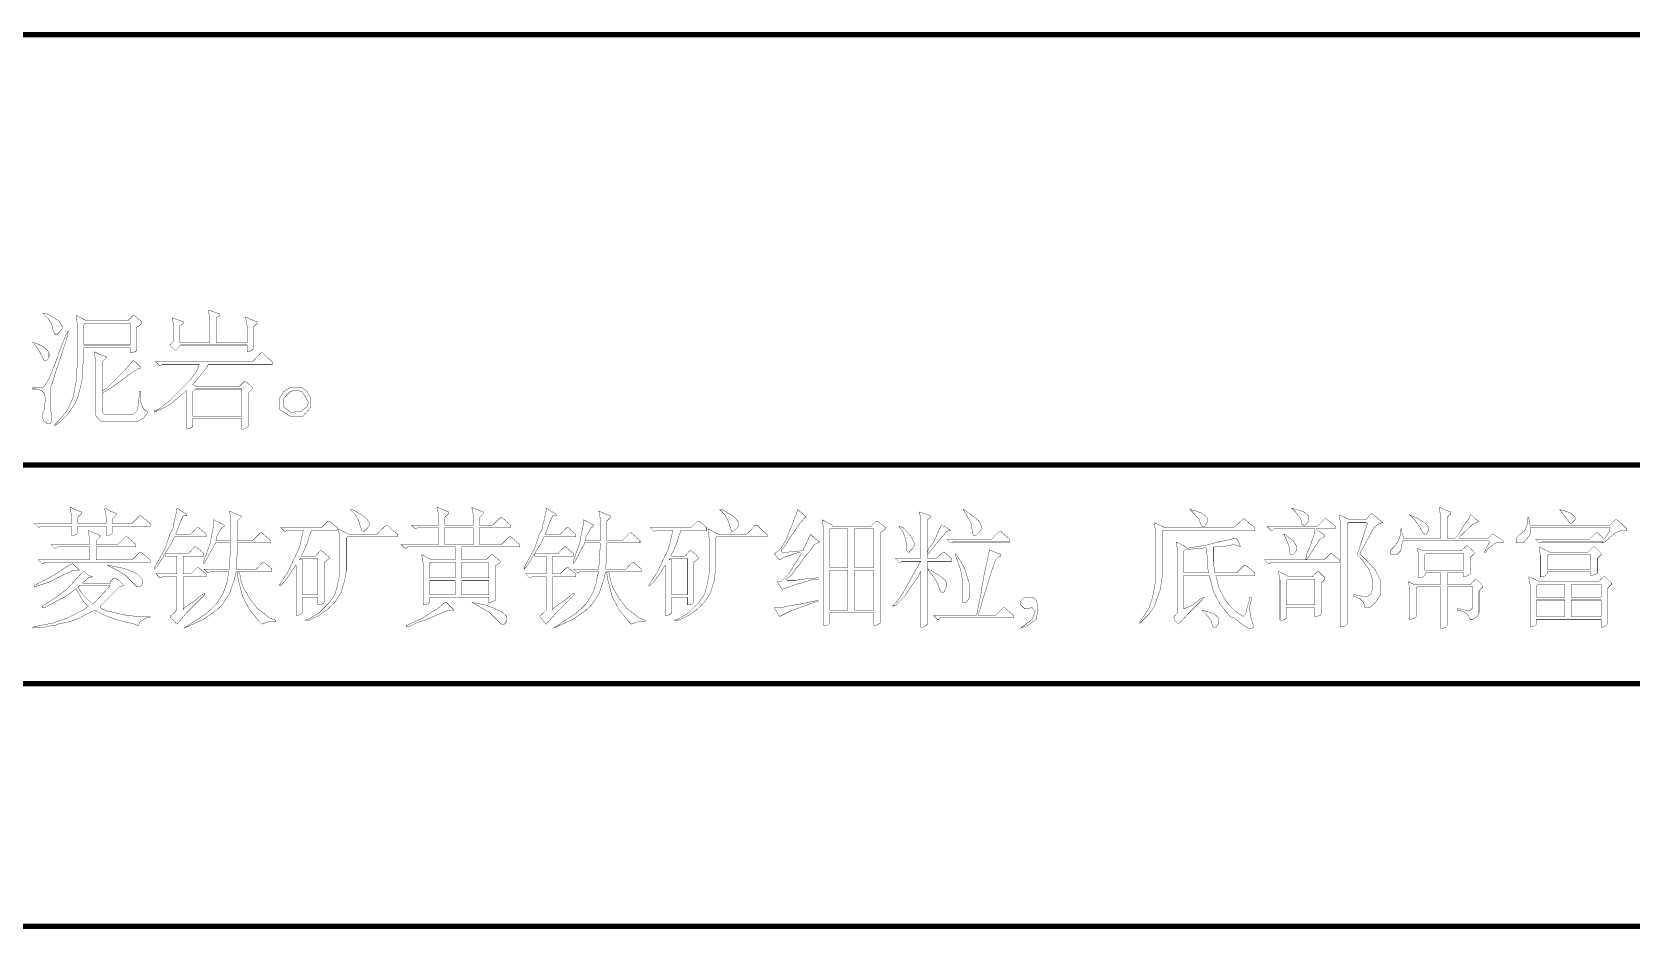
# Model space of a CAD drawing. Extents: x 94 to 452, y -72 to 1042.
# Drawn here: x 314.61 to 360.05, y 86.04 to 111.51 of the extents above; entities that cross this region are included whole.
import ezdxf

# ---------------------------------------------------------------- set-up
doc = ezdxf.new("R2010")
doc.units = 0
doc.header["$MEASUREMENT"] = 0
doc.layers.add('TREE_LAYER', color=7, linetype='Continuous')

msp = doc.modelspace()

# ---------------------------------------------------------------- linework, layer by layer
at = {"layer": 'TREE_LAYER'}
for points, const_width, elevation in [([(221.22612, 111.431831), (399.22612, 111.431831)], 0.15, 178), ([(319.633297, 103.607916), (319.619572, 103.607916), (319.619572, 103.580465), (319.660748, 103.402034), (319.660748, 102.688308), (319.647023, 102.688308), (318.823494, 102.688308), (318.809768, 102.688308), (318.809768, 103.1687), (318.919572, 103.237328), (318.919572, 103.237328), (318.919572, 103.278504), (318.59016, 103.388308), (318.631337, 103.182426), (318.631337, 102.729485), (318.521533, 102.619681), (318.672513, 102.4687), (318.699964, 102.4687), (318.809768, 102.578504), (318.809768, 102.605955), (318.823494, 102.619681), (320.717611, 102.619681), (320.717611, 102.605955), (320.717611, 102.427524), (320.799964, 102.441249), (320.854866, 102.4687), (320.896043, 102.509877), (320.896043, 103.127524), (321.005846, 103.237328), (321.005846, 103.278504), (320.827415, 103.347132), (320.676435, 103.415759), (320.717611, 103.182426), (320.717611, 102.688308), (320.717611, 102.688308), (319.83918, 102.688308), (319.83918, 102.688308), (319.83918, 103.388308), (319.948984, 103.456936), (319.948984, 103.456936), (319.948984, 103.498112), (319.633297, 103.607916), (319.633297, 103.607916)], 0.01, 77), ([(314.994082, 103.525563), (314.911729, 103.525563), (315.062709, 103.374583), (315.172513, 103.196151), (315.199964, 103.045171), (315.241141, 102.949093), (315.282317, 102.907916), (315.309768, 102.907916), (315.392121, 102.990269), (315.460748, 103.086347), (315.460748, 103.1687), (315.378395, 103.29223), (315.241141, 103.388308), (314.994082, 103.525563), (314.994082, 103.525563)], 0.01, 77), ([(315.872513, 103.456936), (315.858788, 103.456936), (315.858788, 103.429485), (315.899964, 103.209877), (315.899964, 102.139289), (315.858788, 101.658896), (315.858788, 101.576544), (315.79016, 101.205955), (315.79016, 101.178504), (315.63918, 100.821642), (315.570552, 100.711838), (315.350944, 100.451053), (315.241141, 100.341249), (315.282317, 100.341249), (315.447023, 100.478504), (315.611729, 100.64321), (315.831337, 100.958896), (315.941141, 101.219681), (315.941141, 101.274583), (315.968592, 101.356936), (316.009768, 101.535367), (316.050944, 101.713798), (316.050944, 102.070661), (316.078395, 102.16674), (316.078395, 102.537328), (316.092121, 102.537328), (317.396043, 102.537328), (317.396043, 102.537328), (317.396043, 102.400073), (317.437219, 102.400073), (317.533297, 102.427524), (317.588199, 102.4687), (317.588199, 103.127524), (317.725454, 103.223602), (317.725454, 103.237328), (317.725454, 103.278504), (317.519572, 103.456936), (317.478395, 103.456936), (317.327415, 103.305955), (316.160748, 103.305955), (315.872513, 103.456936), (315.872513, 103.456936)], 0.01, 77), ([(316.119572, 103.237328), (316.119572, 103.237328), (317.396043, 103.237328), (317.396043, 103.237328), (317.396043, 102.619681), (317.396043, 102.619681), (316.092121, 102.619681), (316.078395, 102.619681), (316.078395, 103.196151), (316.119572, 103.237328), (316.119572, 103.237328)], 0.01, 77), ([(314.66467, 102.688308), (314.623494, 102.688308), (314.705846, 102.605955), (314.801925, 102.4687), (314.952905, 102.180465), (315.021533, 102.180465), (315.062709, 102.221642), (315.09016, 102.276544), (315.09016, 102.400073), (315.021533, 102.496151), (314.911729, 102.578504), (314.774474, 102.647132), (314.66467, 102.688308), (314.66467, 102.688308)], 0.01, 77), ([(315.63918, 103.01772), (315.570552, 102.907916), (315.350944, 102.345171), (315.350944, 102.31772), (315.09016, 101.658896), (314.980356, 101.480465), (314.911729, 101.411838), (314.623494, 101.411838), (314.623494, 101.370661), (314.733297, 101.370661), (314.870552, 101.329485), (314.952905, 101.247132), (314.980356, 101.151053), (314.980356, 101.000073), (314.952905, 100.807916), (314.952905, 100.780465), (314.911729, 100.684387), (314.911729, 100.533406), (314.952905, 100.451053), (315.048984, 100.382426), (315.131337, 100.382426), (315.172513, 100.478504), (315.172513, 100.64321), (315.131337, 100.780465), (315.131337, 101.411838), (315.172513, 101.507916), (315.21369, 101.631445), (315.309768, 101.947132), (315.337219, 102.015759), (315.611729, 102.853014), (315.611729, 102.880465), (315.63918, 103.01772), (315.63918, 103.01772)], 0.01, 77), ([(316.380356, 102.427524), (316.380356, 102.427524), (316.380356, 102.413798), (316.407807, 102.194191), (316.407807, 100.64321), (316.476435, 100.533406), (316.586239, 100.451053), (317.61565, 100.451053), (317.684278, 100.49223), (317.794082, 100.560857), (317.876435, 100.670661), (317.876435, 100.753014), (317.835258, 100.753014), (317.766631, 100.821642), (317.698003, 101.000073), (317.698003, 101.302034), (317.656827, 101.302034), (317.656827, 101.205955), (317.61565, 100.849093), (317.588199, 100.753014), (317.478395, 100.64321), (316.668592, 100.64321), (316.599964, 100.711838), (316.599964, 101.247132), (316.737219, 101.329485), (317.066631, 101.549093), (317.409768, 101.809877), (317.61565, 101.947132), (317.698003, 101.960857), (317.698003, 101.988308), (317.547023, 102.139289), (317.478395, 102.180465), (317.258788, 101.919681), (316.737219, 101.398112), (316.627415, 101.329485), (316.599964, 101.302034), (316.599964, 101.315759), (316.599964, 102.139289), (316.709768, 102.249093), (316.709768, 102.290269), (316.517611, 102.358896), (316.380356, 102.427524), (316.380356, 102.427524)], 0.01, 77), ([(321.156827, 102.400073), (321.11565, 102.400073), (320.868592, 102.139289), (318.123494, 102.139289), (318.233297, 102.029485), (318.260748, 102.029485), (318.301925, 102.070661), (319.358788, 102.070661), (319.358788, 102.056936), (319.303886, 101.933406), (319.29016, 101.878504), (319.111729, 101.631445), (318.548984, 101.0687), (318.205846, 100.794191), (318.082317, 100.753014), (318.082317, 100.711838), (318.43918, 100.876544), (318.494082, 100.903995), (318.878395, 101.219681), (318.988199, 101.329485), (319.001925, 101.329485), (319.001925, 100.231445), (319.084278, 100.245171), (319.13918, 100.272622), (319.180356, 100.313798), (319.180356, 100.519681), (319.180356, 100.533406), (320.566631, 100.533406), (320.566631, 100.519681), (320.566631, 100.231445), (320.607807, 100.231445), (320.717611, 100.272622), (320.758788, 100.313798), (320.758788, 101.260857), (320.868592, 101.370661), (320.868592, 101.411838), (320.676435, 101.590269), (320.648984, 101.590269), (320.498003, 101.439289), (319.29016, 101.439289), (319.166631, 101.494191), (319.303886, 101.645171), (319.578395, 101.988308), (319.619572, 102.070661), (321.445062, 102.070661), (321.445062, 102.139289), (321.307807, 102.249093), (321.156827, 102.400073), (321.156827, 102.400073)], 0.01, 77), ([(319.248984, 101.370661), (319.248984, 101.370661), (320.566631, 101.370661), (320.566631, 101.370661), (320.566631, 100.602034), (320.566631, 100.602034), (319.180356, 100.602034), (319.180356, 100.602034), (319.180356, 101.302034), (319.248984, 101.370661), (319.248984, 101.370661)], 0.01, 77), ([(322.282317, 101.411838), (321.952905, 101.411838), (321.760748, 101.302034), (321.650944, 101.123602), (321.650944, 100.780465), (321.93918, 100.602034), (322.309768, 100.602034), (322.529376, 100.849093), (322.529376, 101.109877), (322.433297, 101.288308), (322.282317, 101.411838), (322.282317, 101.411838)], 0.01, 77), ([(322.09016, 101.329485), (322.103886, 101.329485), (322.282317, 101.302034), (322.460748, 101.000073), (322.419572, 100.862818), (322.227415, 100.725563), (321.952905, 100.711838), (321.760748, 100.862818), (321.760748, 101.109877), (321.952905, 101.302034), (322.007807, 101.315759), (322.09016, 101.329485), (322.09016, 101.329485)], 0.01, 77), ([(221.22612, 99.210443), (399.22612, 99.210443)], 0.15, 178), ([(315.702207, 98.01453), (315.688482, 98.01453), (315.688482, 98.000805), (315.729658, 97.781197), (315.729658, 97.547864), (315.729658, 97.547864), (314.672796, 97.547864), (314.7826, 97.43806), (314.810051, 97.43806), (314.851227, 97.465511), (315.729658, 97.465511), (315.729658, 97.465511), (315.729658, 97.218452), (315.812011, 97.218452), (315.866913, 97.245903), (315.90809, 97.287079), (315.90809, 97.465511), (315.921815, 97.465511), (316.717894, 97.465511), (316.717894, 97.465511), (316.717894, 97.218452), (316.800247, 97.218452), (316.855149, 97.245903), (316.896325, 97.287079), (316.896325, 97.465511), (316.910051, 97.465511), (317.966913, 97.465511), (317.966913, 97.547864), (317.706129, 97.767471), (317.664952, 97.767471), (317.445345, 97.547864), (316.910051, 97.547864), (316.896325, 97.547864), (316.896325, 97.685118), (317.006129, 97.794922), (317.006129, 97.836099), (316.827698, 97.904726), (316.690443, 97.987079), (316.676717, 97.987079), (316.676717, 97.959628), (316.717894, 97.74002), (316.717894, 97.547864), (316.717894, 97.547864), (315.921815, 97.547864), (315.90809, 97.547864), (315.90809, 97.726295), (316.017894, 97.836099), (316.017894, 97.877275), (315.839462, 97.945903), (315.702207, 98.01453), (315.702207, 98.01453)], 0.01, 78), ([(318.721815, 97.987079), (318.721815, 97.987079), (318.721815, 97.932177), (318.639462, 97.547864), (318.625737, 97.534138), (318.612011, 97.396883), (318.529658, 97.259628), (318.392403, 96.847864), (318.090443, 96.298844), (318.090443, 96.257667), (318.172796, 96.34002), (318.378678, 96.683158), (318.392403, 96.669432), (318.392403, 96.628256), (318.70809, 96.628256), (318.721815, 96.628256), (318.721815, 96.120413), (318.70809, 96.120413), (318.131619, 96.120413), (318.241423, 96.010609), (318.2826, 96.010609), (318.310051, 96.03806), (318.70809, 96.03806), (318.721815, 96.03806), (318.721815, 95.091001), (318.529658, 94.912569), (318.721815, 94.692962), (319.010051, 95.022373), (319.517894, 95.530217), (319.517894, 95.571393), (319.490443, 95.571393), (319.257109, 95.379236), (318.941423, 95.159628), (318.900247, 95.104726), (318.900247, 95.104726), (318.900247, 96.03806), (318.900247, 96.03806), (319.55907, 96.03806), (319.55907, 96.120413), (319.339462, 96.298844), (319.298286, 96.298844), (319.119854, 96.120413), (318.900247, 96.120413), (318.900247, 96.120413), (318.900247, 96.628256), (318.900247, 96.628256), (319.490443, 96.628256), (319.490443, 96.696883), (319.270835, 96.88904), (319.229658, 96.88904), (319.051227, 96.696883), (318.406129, 96.696883), (318.392403, 96.710609), (318.570835, 96.985118), (318.653188, 97.16355), (318.653188, 97.177275), (319.55907, 97.177275), (319.55907, 97.245903), (319.339462, 97.43806), (319.298286, 97.43806), (319.119854, 97.245903), (318.694364, 97.245903), (318.694364, 97.259628), (318.70809, 97.287079), (318.749266, 97.383158), (318.749266, 97.396883), (318.831619, 97.616491), (318.900247, 97.753746), (318.900247, 97.767471), (319.010051, 97.767471), (319.010051, 97.794922), (319.010051, 97.808648), (318.721815, 97.987079), (318.721815, 97.987079)], 0.01, 78), ([(320.217894, 97.904726), (320.217894, 97.904726), (320.217894, 97.891001), (320.25907, 97.671393), (320.25907, 97.067471), (320.245345, 97.067471), (319.83358, 97.067471), (319.83358, 97.067471), (319.847305, 97.136099), (319.847305, 97.177275), (319.861031, 97.191001), (319.998286, 97.43806), (320.066913, 97.465511), (320.066913, 97.506687), (319.778678, 97.657667), (319.778678, 97.534138), (319.696325, 97.149824), (319.696325, 97.122373), (319.668874, 96.985118), (319.517894, 96.559628), (319.490443, 96.491001), (319.490443, 96.408648), (319.55907, 96.518452), (319.641423, 96.669432), (319.819854, 96.998844), (320.245345, 96.998844), (320.25907, 96.985118), (320.231619, 96.573354), (320.231619, 96.573354), (320.217894, 96.34002), (320.217894, 96.34002), (320.217894, 96.271393), (320.217894, 96.257667), (319.490443, 96.257667), (319.600247, 96.147864), (319.627698, 96.147864), (319.668874, 96.18904), (320.204168, 96.18904), (320.204168, 96.18904), (320.162992, 95.983158), (320.149266, 95.887079), (320.039462, 95.571393), (319.847305, 95.269432), (319.696325, 95.118452), (319.517894, 94.967471), (318.968874, 94.610609), (318.941423, 94.583158), (319.353188, 94.775315), (319.449266, 94.816491), (319.806129, 95.049824), (320.012011, 95.241981), (320.217894, 95.557667), (320.368874, 95.996883), (320.3826, 96.079236), (320.410051, 96.18904), (321.425737, 96.18904), (321.425737, 96.257667), (321.206129, 96.449824), (321.164952, 96.449824), (320.986521, 96.257667), (320.410051, 96.257667), (320.410051, 96.271393), (320.437502, 96.710609), (320.437502, 96.710609), (320.437502, 96.985118), (320.437502, 96.998844), (321.38456, 96.998844), (321.38456, 97.067471), (321.137502, 97.287079), (321.096325, 97.287079), (320.876717, 97.067471), (320.437502, 97.067471), (320.437502, 97.067471), (320.437502, 97.616491), (320.547305, 97.726295), (320.547305, 97.767471), (320.368874, 97.836099), (320.217894, 97.904726), (320.217894, 97.904726)], 0.01, 78), ([(323.717894, 97.945903), (323.649266, 97.945903), (323.800247, 97.794922), (323.896325, 97.616491), (323.937502, 97.465511), (323.978678, 97.355707), (324.006129, 97.328256), (324.047305, 97.328256), (324.129658, 97.410609), (324.198286, 97.506687), (324.18456, 97.58904), (324.102207, 97.698844), (323.978678, 97.794922), (323.717894, 97.945903), (323.717894, 97.945903)], 0.01, 78), ([(326.119854, 98.01453), (326.119854, 98.01453), (326.119854, 98.000805), (326.161031, 97.781197), (326.161031, 97.506687), (326.147305, 97.506687), (325.392403, 97.506687), (325.502207, 97.396883), (325.529658, 97.396883), (325.570835, 97.43806), (326.147305, 97.43806), (326.161031, 97.424334), (326.161031, 96.957667), (326.147305, 96.957667), (325.090443, 96.957667), (325.200247, 96.847864), (325.241423, 96.847864), (325.2826, 96.88904), (326.627698, 96.88904), (326.627698, 96.875315), (326.627698, 96.518452), (326.627698, 96.518452), (325.968874, 96.518452), (325.680639, 96.669432), (325.721815, 96.422373), (325.721815, 95.241981), (325.804168, 95.241981), (325.85907, 95.269432), (325.900247, 95.310609), (325.900247, 95.447864), (325.900247, 95.461589), (327.574756, 95.461589), (327.588482, 95.447864), (327.588482, 95.310609), (327.629658, 95.310609), (327.725737, 95.351785), (327.766913, 95.379236), (327.766913, 96.34002), (327.904168, 96.436099), (327.917894, 96.449824), (327.917894, 96.477275), (327.698286, 96.669432), (327.657109, 96.669432), (327.506129, 96.518452), (326.819854, 96.518452), (326.819854, 96.518452), (326.819854, 96.875315), (326.819854, 96.88904), (328.466913, 96.88904), (328.466913, 96.957667), (328.206129, 97.177275), (328.164952, 97.177275), (327.945345, 96.957667), (327.327698, 96.957667), (327.327698, 96.957667), (327.327698, 97.424334), (327.327698, 97.43806), (328.206129, 97.43806), (328.206129, 97.506687), (327.95907, 97.726295), (327.917894, 97.726295), (327.698286, 97.506687), (327.327698, 97.506687), (327.327698, 97.506687), (327.327698, 97.726295), (327.437502, 97.836099), (327.437502, 97.877275), (327.25907, 97.945903), (327.10809, 98.01453), (327.10809, 98.01453), (327.10809, 98.000805), (327.149266, 97.781197), (327.149266, 97.506687), (327.135541, 97.506687), (326.339462, 97.506687), (326.339462, 97.506687), (326.339462, 97.726295), (326.449266, 97.836099), (326.449266, 97.877275), (326.270835, 97.945903), (326.119854, 98.01453), (326.119854, 98.01453)], 0.01, 78), ([(329.221815, 97.987079), (329.221815, 97.987079), (329.221815, 97.932177), (329.139462, 97.547864), (329.125737, 97.534138), (329.112011, 97.396883), (329.029658, 97.259628), (328.892403, 96.847864), (328.590443, 96.298844), (328.590443, 96.257667), (328.672796, 96.34002), (328.878678, 96.683158), (328.892403, 96.669432), (328.892403, 96.628256), (329.20809, 96.628256), (329.221815, 96.628256), (329.221815, 96.120413), (329.20809, 96.120413), (328.631619, 96.120413), (328.741423, 96.010609), (328.7826, 96.010609), (328.810051, 96.03806), (329.20809, 96.03806), (329.221815, 96.03806), (329.221815, 95.091001), (329.029658, 94.912569), (329.221815, 94.692962), (329.510051, 95.022373), (330.017894, 95.530217), (330.017894, 95.571393), (329.990443, 95.571393), (329.757109, 95.379236), (329.441423, 95.159628), (329.400247, 95.104726), (329.400247, 95.104726), (329.400247, 96.03806), (329.400247, 96.03806), (330.05907, 96.03806), (330.05907, 96.120413), (329.839462, 96.298844), (329.798286, 96.298844), (329.619854, 96.120413), (329.400247, 96.120413), (329.400247, 96.120413), (329.400247, 96.628256), (329.400247, 96.628256), (329.990443, 96.628256), (329.990443, 96.696883), (329.770835, 96.88904), (329.729658, 96.88904), (329.551227, 96.696883), (328.906129, 96.696883), (328.892403, 96.710609), (329.070835, 96.985118), (329.153188, 97.16355), (329.153188, 97.177275), (330.05907, 97.177275), (330.05907, 97.245903), (329.839462, 97.43806), (329.798286, 97.43806), (329.619854, 97.245903), (329.194364, 97.245903), (329.194364, 97.259628), (329.20809, 97.287079), (329.249266, 97.383158), (329.249266, 97.396883), (329.331619, 97.616491), (329.400247, 97.753746), (329.400247, 97.767471), (329.510051, 97.767471), (329.510051, 97.794922), (329.510051, 97.808648), (329.221815, 97.987079), (329.221815, 97.987079)], 0.01, 78), ([(330.717894, 97.904726), (330.717894, 97.904726), (330.717894, 97.891001), (330.75907, 97.671393), (330.75907, 97.067471), (330.745345, 97.067471), (330.33358, 97.067471), (330.33358, 97.067471), (330.347305, 97.136099), (330.347305, 97.177275), (330.361031, 97.191001), (330.498286, 97.43806), (330.566913, 97.465511), (330.566913, 97.506687), (330.278678, 97.657667), (330.278678, 97.534138), (330.196325, 97.149824), (330.196325, 97.122373), (330.168874, 96.985118), (330.017894, 96.559628), (329.990443, 96.491001), (329.990443, 96.408648), (330.05907, 96.518452), (330.141423, 96.669432), (330.319854, 96.998844), (330.745345, 96.998844), (330.75907, 96.985118), (330.731619, 96.573354), (330.731619, 96.573354), (330.717894, 96.34002), (330.717894, 96.34002), (330.717894, 96.271393), (330.717894, 96.257667), (329.990443, 96.257667), (330.100247, 96.147864), (330.127698, 96.147864), (330.168874, 96.18904), (330.704168, 96.18904), (330.704168, 96.18904), (330.662992, 95.983158), (330.649266, 95.887079), (330.539462, 95.571393), (330.347305, 95.269432), (330.196325, 95.118452), (330.017894, 94.967471), (329.468874, 94.610609), (329.441423, 94.583158), (329.853188, 94.775315), (329.949266, 94.816491), (330.306129, 95.049824), (330.512011, 95.241981), (330.717894, 95.557667), (330.868874, 95.996883), (330.8826, 96.079236), (330.910051, 96.18904), (331.925737, 96.18904), (331.925737, 96.257667), (331.706129, 96.449824), (331.664952, 96.449824), (331.486521, 96.257667), (330.910051, 96.257667), (330.910051, 96.271393), (330.937502, 96.710609), (330.937502, 96.710609), (330.937502, 96.985118), (330.937502, 96.998844), (331.88456, 96.998844), (331.88456, 97.067471), (331.637502, 97.287079), (331.596325, 97.287079), (331.376717, 97.067471), (330.937502, 97.067471), (330.937502, 97.067471), (330.937502, 97.616491), (331.047305, 97.726295), (331.047305, 97.767471), (330.868874, 97.836099), (330.717894, 97.904726), (330.717894, 97.904726)], 0.01, 78), ([(334.217894, 97.945903), (334.149266, 97.945903), (334.300247, 97.794922), (334.396325, 97.616491), (334.437502, 97.465511), (334.478678, 97.355707), (334.506129, 97.328256), (334.547305, 97.328256), (334.629658, 97.410609), (334.698286, 97.506687), (334.68456, 97.58904), (334.602207, 97.698844), (334.478678, 97.794922), (334.217894, 97.945903), (334.217894, 97.945903)], 0.01, 78), ([(336.372796, 97.945903), (336.35907, 97.932177), (336.317894, 97.794922), (336.304168, 97.781197), (336.249266, 97.630217), (336.249266, 97.616491), (336.029658, 97.081197), (335.892403, 96.847864), (335.810051, 96.765511), (335.700247, 96.696883), (335.851227, 96.518452), (336.002207, 96.600805), (336.290443, 96.696883), (336.427698, 96.73806), (336.468874, 96.696883), (336.249266, 96.34002), (336.112011, 96.120413), (335.892403, 95.900805), (335.7826, 95.900805), (335.919854, 95.681197), (336.427698, 95.859628), (336.468874, 95.859628), (336.551227, 95.887079), (336.578678, 95.900805), (336.839462, 95.969432), (336.949266, 95.969432), (336.949266, 96.010609), (336.63358, 95.983158), (336.63358, 95.983158), (336.523776, 95.969432), (336.523776, 95.969432), (336.455149, 95.969432), (336.304168, 95.928256), (336.070835, 95.928256), (336.029658, 95.969432), (336.194364, 96.092962), (336.331619, 96.298844), (336.413972, 96.381197), (336.551227, 96.587079), (336.770835, 96.847864), (336.839462, 96.957667), (336.990443, 97.026295), (336.839462, 97.136099), (336.729658, 97.245903), (336.510051, 96.779236), (336.194364, 96.751785), (336.194364, 96.751785), (336.08456, 96.73806), (336.08456, 96.73806), (335.919854, 96.73806), (335.892403, 96.779236), (336.029658, 96.957667), (336.139462, 97.136099), (336.441423, 97.575315), (336.551227, 97.698844), (336.619854, 97.726295), (336.372796, 97.945903), (336.372796, 97.945903)], 0.01, 78), ([(339.831619, 97.877275), (339.831619, 97.877275), (339.831619, 97.849824), (339.85907, 97.671393), (339.85907, 96.559628), (339.85907, 96.559628), (339.131619, 96.559628), (339.241423, 96.449824), (339.2826, 96.449824), (339.310051, 96.477275), (339.85907, 96.477275), (339.85907, 96.477275), (339.351227, 95.571393), (339.200247, 95.351785), (339.062992, 95.200805), (339.172796, 95.241981), (339.392403, 95.461589), (339.680639, 95.900805), (339.790443, 96.03806), (339.85907, 96.202766), (339.85907, 96.202766), (339.85907, 94.610609), (339.941423, 94.610609), (340.010051, 94.651785), (340.051227, 94.692962), (340.051227, 96.257667), (340.051227, 96.257667), (340.064952, 96.243942), (340.229658, 96.03806), (340.339462, 95.845903), (340.40809, 95.653746), (340.449266, 95.598844), (340.517894, 95.598844), (340.600247, 95.777275), (340.600247, 95.859628), (340.55907, 95.928256), (340.545345, 95.955707), (340.380639, 96.079236), (340.202207, 96.18904), (340.051227, 96.271393), (340.051227, 96.477275), (340.051227, 96.477275), (340.737502, 96.477275), (340.737502, 96.559628), (340.531619, 96.73806), (340.490443, 96.73806), (340.298286, 96.559628), (340.051227, 96.559628), (340.051227, 96.559628), (340.051227, 96.669432), (340.380639, 97.067471), (340.600247, 97.328256), (340.710051, 97.355707), (340.600247, 97.43806), (340.449266, 97.506687), (340.229658, 97.026295), (340.078678, 96.820413), (340.051227, 96.696883), (340.051227, 96.696883), (340.051227, 97.657667), (340.147305, 97.726295), (340.161031, 97.767471), (339.831619, 97.877275), (339.831619, 97.877275)], 0.01, 78), ([(341.080639, 97.945903), (341.066913, 97.945903), (341.080639, 97.932177), (341.286521, 97.575315), (341.327698, 97.341981), (341.355149, 97.218452), (341.368874, 97.218452), (341.437502, 97.218452), (341.519854, 97.300805), (341.588482, 97.396883), (341.588482, 97.479236), (341.519854, 97.616491), (341.492403, 97.643942), (341.300247, 97.794922), (341.149266, 97.904726), (341.080639, 97.945903), (341.080639, 97.945903)], 0.01, 78), ([(347.531619, 97.945903), (347.517894, 97.945903), (347.641423, 97.822373), (347.778678, 97.657667), (347.819854, 97.506687), (347.847305, 97.465511), (347.929658, 97.465511), (347.998286, 97.575315), (347.998286, 97.726295), (347.874756, 97.836099), (347.6826, 97.904726), (347.627698, 97.918452), (347.531619, 97.945903), (347.531619, 97.945903)], 0.01, 78), ([(350.413972, 97.987079), (350.400247, 97.987079), (350.523776, 97.86355), (350.661031, 97.685118), (350.688482, 97.547864), (350.729658, 97.506687), (350.798286, 97.506687), (350.880639, 97.616491), (350.880639, 97.767471), (350.757109, 97.877275), (350.551227, 97.945903), (350.496325, 97.959628), (350.413972, 97.987079), (350.413972, 97.987079)], 0.01, 78), ([(352.678678, 97.836099), (352.651227, 97.822373), (352.513972, 97.657667), (352.047305, 97.657667), (351.75907, 97.794922), (351.786521, 97.561589), (351.786521, 94.610609), (351.8826, 94.624334), (351.937502, 94.651785), (351.978678, 94.692962), (351.978678, 97.547864), (352.006129, 97.575315), (352.527698, 97.575315), (352.555149, 97.547864), (352.266913, 96.669432), (352.349266, 96.587079), (352.596325, 96.257667), (352.706129, 95.941981), (352.706129, 95.708648), (352.664952, 95.571393), (352.664952, 95.557667), (352.568874, 95.48904), (352.390443, 95.48904), (352.18456, 95.530217), (352.157109, 95.530217), (352.157109, 95.48904), (352.335541, 95.420413), (352.445345, 95.310609), (352.486521, 95.159628), (352.596325, 95.159628), (352.706129, 95.228256), (352.815933, 95.351785), (352.925737, 95.530217), (352.925737, 95.941981), (352.788482, 96.216491), (352.568874, 96.46355), (352.335541, 96.696883), (352.747305, 97.43806), (352.88456, 97.547864), (352.994364, 97.575315), (352.678678, 97.836099), (352.678678, 97.836099)], 0.01, 78), ([(354.600247, 98.01453), (354.600247, 98.01453), (354.600247, 98.000805), (354.627698, 97.781197), (354.627698, 97.149824), (354.627698, 97.136099), (353.570835, 97.136099), (353.570835, 97.191001), (353.529658, 97.31453), (353.529658, 97.396883), (353.502207, 97.396883), (353.502207, 97.245903), (353.419854, 97.026295), (353.310051, 96.88904), (353.200247, 96.779236), (353.200247, 96.696883), (353.241423, 96.669432), (353.392403, 96.669432), (353.502207, 96.779236), (353.529658, 96.943942), (353.529658, 96.957667), (353.570835, 97.067471), (355.986521, 97.067471), (356.027698, 97.026295), (355.876717, 96.73806), (355.917894, 96.73806), (355.986521, 96.847864), (356.206129, 96.998844), (356.425737, 96.998844), (356.425737, 97.026295), (356.343384, 97.108648), (356.137502, 97.245903), (356.096325, 97.245903), (355.986521, 97.136099), (355.149266, 97.136099), (355.149266, 97.149824), (355.519854, 97.506687), (355.725737, 97.616491), (355.615933, 97.685118), (355.506129, 97.794922), (355.478678, 97.794922), (355.437502, 97.685118), (355.327698, 97.547864), (355.149266, 97.245903), (355.039462, 97.136099), (354.819854, 97.136099), (354.819854, 97.149824), (354.819854, 97.726295), (354.929658, 97.836099), (354.929658, 97.877275), (354.737502, 97.945903), (354.600247, 98.01453), (354.600247, 98.01453)], 0.01, 78), ([(353.762992, 97.794922), (353.749266, 97.794922), (353.872796, 97.685118), (354.010051, 97.506687), (354.092403, 97.355707), (354.147305, 97.259628), (354.229658, 97.245903), (354.298286, 97.355707), (354.298286, 97.43806), (354.229658, 97.534138), (354.010051, 97.685118), (353.762992, 97.794922), (353.762992, 97.794922)], 0.01, 78), ([(357.139462, 97.726295), (357.112011, 97.726295), (357.112011, 97.575315), (357.029658, 97.355707), (356.892403, 97.245903), (356.7826, 97.136099), (356.7826, 97.026295), (356.810051, 96.998844), (356.892403, 96.998844), (357.002207, 97.026295), (357.112011, 97.149824), (357.180639, 97.245903), (357.180639, 97.424334), (357.180639, 97.43806), (359.445345, 97.43806), (359.445345, 97.424334), (359.445345, 97.355707), (359.294364, 97.108648), (359.088482, 97.287079), (359.047305, 97.287079), (358.868874, 97.108648), (357.331619, 97.108648), (357.441423, 96.998844), (357.468874, 96.998844), (357.510051, 97.026295), (359.239462, 97.026295), (359.253188, 97.026295), (359.225737, 96.998844), (359.266913, 96.998844), (359.596325, 97.287079), (359.774756, 97.355707), (359.925737, 97.355707), (359.925737, 97.396883), (359.761031, 97.561589), (359.637502, 97.657667), (359.596325, 97.657667), (359.445345, 97.506687), (357.180639, 97.506687), (357.166913, 97.534138), (357.139462, 97.726295), (357.139462, 97.726295)], 0.01, 78), ([(358.031619, 97.945903), (358.017894, 97.945903), (358.127698, 97.808648), (358.319854, 97.547864), (358.347305, 97.547864), (358.457109, 97.657667), (358.457109, 97.726295), (358.347305, 97.836099), (358.1826, 97.904726), (358.127698, 97.918452), (358.031619, 97.945903), (358.031619, 97.945903)], 0.01, 78), ([(316.210051, 97.355707), (316.210051, 97.355707), (316.210051, 97.341981), (316.237502, 97.122373), (316.237502, 96.957667), (316.237502, 96.957667), (315.139462, 96.957667), (315.249266, 96.847864), (315.290443, 96.847864), (315.331619, 96.88904), (316.237502, 96.88904), (316.237502, 96.875315), (316.237502, 96.518452), (316.237502, 96.518452), (314.7826, 96.518452), (314.892403, 96.408648), (314.919854, 96.408648), (314.961031, 96.449824), (317.966913, 96.449824), (317.966913, 96.518452), (317.706129, 96.73806), (317.664952, 96.73806), (317.445345, 96.518452), (316.429658, 96.518452), (316.429658, 96.518452), (316.429658, 96.875315), (316.429658, 96.88904), (317.555149, 96.88904), (317.555149, 96.957667), (317.30809, 97.177275), (317.266913, 97.177275), (317.047305, 96.957667), (316.429658, 96.957667), (316.429658, 96.957667), (316.429658, 97.067471), (316.539462, 97.177275), (316.539462, 97.218452), (316.347305, 97.287079), (316.210051, 97.355707), (316.210051, 97.355707)], 0.01, 78), ([(323.05907, 97.616491), (323.017894, 97.616491), (322.839462, 97.43806), (321.672796, 97.43806), (321.7826, 97.328256), (321.810051, 97.328256), (321.851227, 97.355707), (322.317894, 97.355707), (322.317894, 97.355707), (322.249266, 97.053746), (322.249266, 97.026295), (322.180639, 96.806687), (322.112011, 96.669432), (321.878678, 96.175315), (321.631619, 95.791001), (321.631619, 95.791001), (321.672796, 95.791001), (321.7826, 95.900805), (321.947305, 96.134138), (322.098286, 96.367471), (322.112011, 96.353746), (322.112011, 94.94002), (322.194364, 94.953746), (322.249266, 94.981197), (322.290443, 95.022373), (322.290443, 95.447864), (322.290443, 95.461589), (322.729658, 95.461589), (322.729658, 95.447864), (322.729658, 95.241981), (322.770835, 95.241981), (322.866913, 95.269432), (322.90809, 95.310609), (322.90809, 96.449824), (323.045345, 96.545903), (323.05907, 96.559628), (323.05907, 96.587079), (322.839462, 96.779236), (322.798286, 96.779236), (322.661031, 96.628256), (322.276717, 96.628256), (322.262992, 96.641981), (322.290443, 96.696883), (322.331619, 96.765511), (322.441423, 97.026295), (322.4826, 97.191001), (322.551227, 97.355707), (323.278678, 97.355707), (323.278678, 97.43806), (323.05907, 97.616491), (323.05907, 97.616491)], 0.01, 78), ([(324.706129, 97.506687), (324.664952, 97.506687), (324.417894, 97.245903), (323.60809, 97.245903), (323.319854, 97.396883), (323.347305, 97.149824), (323.347305, 96.106687), (323.292403, 95.832177), (323.278678, 95.749824), (323.210051, 95.530217), (323.05907, 95.310609), (322.757109, 95.008648), (322.4826, 94.843942), (322.35907, 94.802766), (322.4826, 94.802766), (322.757109, 94.94002), (322.976717, 95.091001), (323.210051, 95.310609), (323.388482, 95.585118), (323.498286, 95.955707), (323.512011, 96.079236), (323.539462, 96.202766), (323.539462, 97.136099), (323.566913, 97.177275), (324.994364, 97.177275), (324.994364, 97.245903), (324.857109, 97.355707), (324.706129, 97.506687), (324.706129, 97.506687)], 0.01, 78), ([(326.339462, 97.424334), (326.339462, 97.43806), (327.135541, 97.43806), (327.149266, 97.424334), (327.149266, 96.957667), (327.135541, 96.957667), (326.339462, 96.957667), (326.339462, 96.957667), (326.339462, 97.424334), (326.339462, 97.424334)], 0.01, 78), ([(333.55907, 97.616491), (333.517894, 97.616491), (333.339462, 97.43806), (332.172796, 97.43806), (332.2826, 97.328256), (332.310051, 97.328256), (332.351227, 97.355707), (332.817894, 97.355707), (332.817894, 97.355707), (332.749266, 97.053746), (332.749266, 97.026295), (332.680639, 96.806687), (332.612011, 96.669432), (332.378678, 96.175315), (332.131619, 95.791001), (332.131619, 95.791001), (332.172796, 95.791001), (332.2826, 95.900805), (332.447305, 96.134138), (332.598286, 96.367471), (332.612011, 96.353746), (332.612011, 94.94002), (332.694364, 94.953746), (332.749266, 94.981197), (332.790443, 95.022373), (332.790443, 95.447864), (332.790443, 95.461589), (333.229658, 95.461589), (333.229658, 95.447864), (333.229658, 95.241981), (333.270835, 95.241981), (333.366913, 95.269432), (333.40809, 95.310609), (333.40809, 96.449824), (333.545345, 96.545903), (333.55907, 96.559628), (333.55907, 96.587079), (333.339462, 96.779236), (333.298286, 96.779236), (333.161031, 96.628256), (332.776717, 96.628256), (332.762992, 96.641981), (332.790443, 96.696883), (332.831619, 96.765511), (332.941423, 97.026295), (332.9826, 97.191001), (333.051227, 97.355707), (333.778678, 97.355707), (333.778678, 97.43806), (333.55907, 97.616491), (333.55907, 97.616491)], 0.01, 78), ([(335.206129, 97.506687), (335.164952, 97.506687), (334.917894, 97.245903), (334.10809, 97.245903), (333.819854, 97.396883), (333.847305, 97.149824), (333.847305, 96.106687), (333.792403, 95.832177), (333.778678, 95.749824), (333.710051, 95.530217), (333.55907, 95.310609), (333.257109, 95.008648), (332.9826, 94.843942), (332.85907, 94.802766), (332.9826, 94.802766), (333.257109, 94.94002), (333.476717, 95.091001), (333.710051, 95.310609), (333.888482, 95.585118), (333.998286, 95.955707), (334.012011, 96.079236), (334.039462, 96.202766), (334.039462, 97.136099), (334.066913, 97.177275), (335.494364, 97.177275), (335.494364, 97.245903), (335.357109, 97.355707), (335.206129, 97.506687), (335.206129, 97.506687)], 0.01, 78), ([(337.05907, 97.657667), (337.05907, 97.657667), (337.05907, 97.630217), (337.100247, 97.410609), (337.100247, 94.651785), (337.1826, 94.651785), (337.237502, 94.679236), (337.278678, 94.720413), (337.278678, 95.008648), (337.278678, 95.022373), (338.513972, 95.022373), (338.527698, 95.008648), (338.527698, 94.651785), (338.568874, 94.651785), (338.664952, 94.692962), (338.706129, 94.720413), (338.706129, 97.287079), (338.843384, 97.383158), (338.857109, 97.396883), (338.857109, 97.43806), (338.637502, 97.616491), (338.596325, 97.616491), (338.445345, 97.465511), (337.361031, 97.465511), (337.347305, 97.506687), (337.05907, 97.657667), (337.05907, 97.657667)], 0.01, 78), ([(337.278678, 97.396883), (337.278678, 97.396883), (337.786521, 97.396883), (337.786521, 97.396883), (337.786521, 96.298844), (337.786521, 96.298844), (337.278678, 96.298844), (337.278678, 96.298844), (337.278678, 97.396883), (337.278678, 97.396883)], 0.01, 78), ([(337.978678, 97.396883), (337.978678, 97.396883), (338.513972, 97.396883), (338.527698, 97.396883), (338.527698, 96.298844), (338.513972, 96.298844), (337.978678, 96.298844), (337.978678, 96.298844), (337.978678, 97.396883), (337.978678, 97.396883)], 0.01, 78), ([(339.255149, 97.465511), (339.241423, 97.465511), (339.351227, 97.328256), (339.419854, 97.149824), (339.461031, 96.971393), (339.461031, 96.779236), (339.502207, 96.73806), (339.529658, 96.73806), (339.612011, 96.820413), (339.680639, 96.916491), (339.680639, 96.998844), (339.612011, 97.136099), (339.543384, 97.245903), (339.351227, 97.43806), (339.255149, 97.465511), (339.255149, 97.465511)], 0.01, 78), ([(342.137502, 97.328256), (342.096325, 97.328256), (341.876717, 97.108648), (340.600247, 97.108648), (340.710051, 96.998844), (340.737502, 96.998844), (340.778678, 97.026295), (342.38456, 97.026295), (342.38456, 97.108648), (342.137502, 97.328256), (342.137502, 97.328256)], 0.01, 78), ([(349.055149, 97.685118), (349.027698, 97.685118), (348.766913, 97.43806), (346.790443, 97.43806), (346.502207, 97.575315), (346.529658, 97.341981), (346.529658, 95.887079), (346.461031, 95.516491), (346.461031, 95.48904), (346.351227, 95.159628), (346.241423, 94.981197), (346.090443, 94.761589), (346.090443, 94.720413), (346.364952, 94.994922), (346.502207, 95.200805), (346.598286, 95.475315), (346.680639, 95.708648), (346.694364, 95.873354), (346.721815, 96.03806), (346.721815, 97.328256), (346.749266, 97.355707), (349.357109, 97.355707), (349.357109, 97.43806), (349.206129, 97.547864), (349.055149, 97.685118), (349.055149, 97.685118)], 0.01, 78), ([(351.388482, 97.685118), (351.347305, 97.685118), (351.127698, 97.465511), (349.700247, 97.465511), (349.810051, 97.355707), (349.851227, 97.355707), (349.892403, 97.396883), (351.05907, 97.396883), (351.05907, 97.396883), (351.05907, 97.287079), (350.90809, 96.847864), (350.839462, 96.710609), (350.798286, 96.518452), (349.631619, 96.518452), (349.741423, 96.408648), (349.7826, 96.408648), (349.810051, 96.449824), (351.75907, 96.449824), (351.75907, 96.518452), (351.539462, 96.696883), (351.498286, 96.696883), (351.319854, 96.518452), (350.812011, 96.518452), (350.812011, 96.518452), (350.880639, 96.600805), (351.05907, 96.88904), (351.210051, 97.108648), (351.347305, 97.177275), (351.347305, 97.218452), (351.168874, 97.328256), (351.100247, 97.396883), (351.100247, 97.396883), (351.649266, 97.396883), (351.649266, 97.465511), (351.388482, 97.685118), (351.388482, 97.685118)], 0.01, 78), ([(350.221815, 97.245903), (350.180639, 97.245903), (350.249266, 97.108648), (350.331619, 96.88904), (350.331619, 96.765511), (350.35907, 96.669432), (350.35907, 96.669432), (350.441423, 96.669432), (350.510051, 96.73806), (350.551227, 96.806687), (350.551227, 96.88904), (350.510051, 96.957667), (350.441423, 97.067471), (350.290443, 97.177275), (350.221815, 97.245903), (350.221815, 97.245903)], 0.01, 78), ([(341.80809, 96.806687), (341.80809, 96.806687), (341.80809, 96.765511), (341.657109, 96.065511), (341.629658, 95.900805), (341.588482, 95.667471), (341.588482, 95.626295), (341.451227, 94.953746), (341.437502, 94.94002), (340.229658, 94.94002), (340.339462, 94.830217), (340.380639, 94.830217), (340.40809, 94.871393), (342.494364, 94.871393), (342.494364, 94.94002), (342.247305, 95.159628), (342.206129, 95.159628), (341.986521, 94.94002), (341.492403, 94.94002), (341.492403, 94.953746), (341.547305, 95.118452), (341.629658, 95.406687), (341.835541, 96.065511), (341.835541, 96.079236), (341.986521, 96.518452), (342.068874, 96.600805), (342.137502, 96.628256), (342.137502, 96.669432), (341.80809, 96.806687), (341.80809, 96.806687)], 0.01, 78), ([(348.80809, 97.136099), (348.341423, 97.026295), (348.313972, 97.026295), (347.902207, 96.916491), (347.83358, 96.916491), (347.435541, 96.847864), (347.40809, 96.861589), (347.40809, 96.88904), (347.119854, 97.026295), (347.161031, 96.792962), (347.161031, 95.022373), (347.051227, 94.898844), (347.078678, 94.802766), (347.188482, 94.692962), (347.490443, 95.022373), (347.929658, 95.461589), (347.819854, 95.420413), (347.600247, 95.241981), (347.353188, 95.132177), (347.339462, 95.132177), (347.339462, 96.079236), (347.339462, 96.079236), (348.053188, 96.079236), (348.066913, 96.065511), (348.080639, 95.983158), (348.10809, 95.900805), (348.176717, 95.612569), (348.204168, 95.571393), (348.355149, 95.283158), (348.643384, 94.912569), (348.670835, 94.898844), (348.766913, 94.871393), (348.986521, 94.692962), (349.164952, 94.583158), (349.274756, 94.583158), (349.315933, 94.610609), (349.315933, 94.651785), (349.247305, 94.871393), (349.206129, 95.118452), (349.219854, 95.241981), (349.247305, 95.351785), (349.247305, 95.461589), (349.206129, 95.461589), (349.206129, 95.379236), (349.137502, 95.173354), (349.096325, 94.981197), (349.027698, 94.912569), (348.80809, 95.049824), (348.615933, 95.241981), (348.478678, 95.447864), (348.327698, 95.749824), (348.245345, 96.079236), (348.245345, 96.079236), (349.357109, 96.079236), (349.357109, 96.147864), (349.096325, 96.367471), (349.055149, 96.367471), (348.835541, 96.147864), (348.217894, 96.147864), (348.217894, 96.161589), (348.176717, 96.46355), (348.176717, 96.875315), (348.204168, 96.88904), (348.602207, 96.916491), (348.753188, 96.957667), (348.766913, 96.957667), (348.945345, 96.88904), (348.876717, 97.067471), (348.80809, 97.136099), (348.80809, 97.136099)], 0.01, 78), ([(347.957109, 96.861589), (347.957109, 96.861589), (347.970835, 96.861589), (347.998286, 96.641981), (347.998286, 96.394922), (348.039462, 96.161589), (348.039462, 96.147864), (347.339462, 96.147864), (347.339462, 96.161589), (347.339462, 96.779236), (347.380639, 96.806687), (347.957109, 96.861589), (347.957109, 96.861589)], 0.01, 78), ([(355.396325, 96.916491), (355.368874, 96.916491), (355.217894, 96.779236), (354.147305, 96.779236), (353.968874, 96.847864), (354.010051, 96.669432), (354.010051, 96.010609), (354.078678, 96.010609), (354.147305, 96.03806), (354.188482, 96.079236), (354.202207, 96.147864), (354.627698, 96.147864), (354.627698, 96.147864), (354.627698, 95.832177), (354.627698, 95.818452), (353.886521, 95.818452), (353.721815, 95.900805), (353.749266, 95.722373), (353.749266, 94.830217), (353.845345, 94.843942), (353.900247, 94.871393), (353.941423, 94.912569), (353.941423, 95.708648), (353.968874, 95.749824), (354.627698, 95.749824), (354.627698, 95.749824), (354.627698, 94.583158), (354.723776, 94.583158), (354.778678, 94.610609), (354.819854, 94.651785), (354.819854, 95.749824), (354.819854, 95.749824), (355.547305, 95.749824), (355.547305, 95.749824), (355.547305, 95.159628), (355.478678, 95.091001), (355.341423, 95.091001), (355.135541, 95.132177), (355.10809, 95.132177), (355.10809, 95.091001), (355.286521, 95.049824), (355.396325, 94.981197), (355.478678, 94.830217), (355.547305, 94.830217), (355.670835, 94.912569), (355.725737, 95.008648), (355.725737, 95.64002), (355.835541, 95.749824), (355.835541, 95.791001), (355.657109, 95.969432), (355.615933, 95.969432), (355.478678, 95.818452), (354.819854, 95.818452), (354.819854, 95.832177), (354.819854, 96.147864), (354.819854, 96.147864), (355.286521, 96.147864), (355.286521, 96.147864), (355.286521, 96.03806), (355.327698, 96.03806), (355.423776, 96.079236), (355.478678, 96.120413), (355.478678, 96.587079), (355.588482, 96.696883), (355.588482, 96.73806), (355.396325, 96.916491), (355.396325, 96.916491)], 0.01, 78), ([(357.441423, 96.88904), (357.441423, 96.88904), (357.441423, 96.861589), (357.468874, 96.641981), (357.468874, 96.03806), (357.551227, 96.03806), (357.619854, 96.079236), (357.661031, 96.120413), (357.661031, 96.18904), (358.896325, 96.18904), (358.896325, 96.18904), (358.896325, 96.079236), (358.937502, 96.079236), (359.03358, 96.106687), (359.088482, 96.147864), (359.088482, 96.559628), (359.198286, 96.669432), (359.198286, 96.696883), (359.006129, 96.88904), (358.978678, 96.88904), (358.827698, 96.73806), (357.729658, 96.73806), (357.441423, 96.88904), (357.441423, 96.88904)], 0.01, 78), ([(315.770835, 96.408648), (315.661031, 96.367471), (315.221815, 96.079236), (314.672796, 95.791001), (314.672796, 95.749824), (315.125737, 95.900805), (315.441423, 96.065511), (315.798286, 96.230217), (315.949266, 96.230217), (315.770835, 96.408648), (315.770835, 96.408648)], 0.01, 78), ([(316.772796, 96.367471), (316.75907, 96.367471), (317.088482, 96.18904), (317.266913, 96.079236), (317.596325, 95.749824), (317.664952, 95.749824), (317.747305, 95.818452), (317.747305, 95.969432), (317.596325, 96.120413), (317.349266, 96.230217), (317.129658, 96.298844), (317.03358, 96.312569), (316.772796, 96.367471), (316.772796, 96.367471)], 0.01, 78), ([(322.221815, 96.545903), (322.235541, 96.559628), (322.729658, 96.559628), (322.729658, 96.545903), (322.729658, 95.530217), (322.729658, 95.530217), (322.290443, 95.530217), (322.290443, 95.530217), (322.290443, 96.518452), (322.20809, 96.518452), (322.20809, 96.518452), (322.221815, 96.545903), (322.221815, 96.545903)], 0.01, 78), ([(325.927698, 96.436099), (325.941423, 96.449824), (326.627698, 96.449824), (326.627698, 96.436099), (326.627698, 96.010609), (326.627698, 96.010609), (325.900247, 96.010609), (325.900247, 96.010609), (325.900247, 96.408648), (325.927698, 96.436099), (325.927698, 96.436099)], 0.01, 78), ([(326.819854, 96.436099), (326.819854, 96.449824), (327.574756, 96.449824), (327.588482, 96.436099), (327.588482, 96.010609), (327.574756, 96.010609), (326.819854, 96.010609), (326.819854, 96.010609), (326.819854, 96.436099), (326.819854, 96.436099)], 0.01, 78), ([(332.721815, 96.545903), (332.735541, 96.559628), (333.229658, 96.559628), (333.229658, 96.545903), (333.229658, 95.530217), (333.229658, 95.530217), (332.790443, 95.530217), (332.790443, 95.530217), (332.790443, 96.518452), (332.70809, 96.518452), (332.70809, 96.518452), (332.721815, 96.545903), (332.721815, 96.545903)], 0.01, 78), ([(340.847305, 96.696883), (340.847305, 96.655707), (340.998286, 96.230217), (341.039462, 95.983158), (341.039462, 95.351785), (341.066913, 95.310609), (341.149266, 95.310609), (341.25907, 95.447864), (341.25907, 95.791001), (341.10809, 96.271393), (340.998286, 96.477275), (340.847305, 96.696883), (340.847305, 96.696883)], 0.01, 78), ([(354.229658, 96.696883), (354.229658, 96.696883), (355.286521, 96.696883), (355.286521, 96.696883), (355.286521, 96.230217), (355.286521, 96.230217), (354.202207, 96.230217), (354.188482, 96.230217), (354.188482, 96.669432), (354.229658, 96.696883), (354.229658, 96.696883)], 0.01, 78), ([(357.688482, 96.655707), (357.688482, 96.669432), (358.896325, 96.669432), (358.896325, 96.655707), (358.896325, 96.271393), (358.896325, 96.257667), (357.661031, 96.257667), (357.661031, 96.271393), (357.661031, 96.628256), (357.688482, 96.655707), (357.688482, 96.655707)], 0.01, 78), ([(316.100247, 96.18904), (316.05907, 96.18904), (315.606129, 95.694922), (315.304168, 95.461589), (314.892403, 95.200805), (314.892403, 95.159628), (314.961031, 95.159628), (315.441423, 95.420413), (315.578678, 95.48904), (315.853188, 95.694922), (316.086521, 95.310609), (316.210051, 95.200805), (316.05907, 95.091001), (315.619854, 94.871393), (315.194364, 94.720413), (315.166913, 94.720413), (314.631619, 94.610609), (314.631619, 94.583158), (314.906129, 94.610609), (314.961031, 94.610609), (315.070835, 94.63806), (315.235541, 94.651785), (315.262992, 94.651785), (315.331619, 94.692962), (315.661031, 94.761589), (315.894364, 94.843942), (316.388482, 95.091001), (316.745345, 94.912569), (317.074756, 94.802766), (317.527698, 94.692962), (317.623776, 94.651785), (317.637502, 94.651785), (317.637502, 94.665511), (317.678678, 94.761589), (317.857109, 94.871393), (317.966913, 94.871393), (317.966913, 94.912569), (317.596325, 94.912569), (317.335541, 94.94002), (317.294364, 94.94002), (316.827698, 95.049824), (316.786521, 95.049824), (316.580639, 95.132177), (316.539462, 95.200805), (317.088482, 95.749824), (317.225737, 95.791001), (317.074756, 95.941981), (316.937502, 96.010609), (316.827698, 95.900805), (316.827698, 95.859628), (316.045345, 95.859628), (316.045345, 95.859628), (316.072796, 95.887079), (316.210051, 96.010609), (316.319854, 96.03806), (316.210051, 96.079236), (316.100247, 96.18904), (316.100247, 96.18904)], 0.01, 78), ([(320.506129, 96.147864), (320.437502, 96.147864), (320.478678, 95.900805), (320.506129, 95.832177), (320.506129, 95.804726), (320.519854, 95.76355), (320.588482, 95.48904), (320.780639, 95.118452), (321.055149, 94.775315), (321.137502, 94.692962), (321.315933, 94.761589), (321.535541, 94.761589), (321.535541, 94.802766), (321.357109, 94.871393), (320.986521, 95.159628), (320.972796, 95.187079), (320.794364, 95.420413), (320.615933, 95.722373), (320.547305, 95.928256), (320.506129, 96.147864), (320.506129, 96.147864)], 0.01, 78), ([(325.900247, 95.928256), (325.900247, 95.928256), (326.627698, 95.928256), (326.627698, 95.928256), (326.627698, 95.530217), (326.627698, 95.530217), (325.900247, 95.530217), (325.900247, 95.530217), (325.900247, 95.928256), (325.900247, 95.928256)], 0.01, 78), ([(326.819854, 95.928256), (326.819854, 95.928256), (327.574756, 95.928256), (327.588482, 95.928256), (327.588482, 95.530217), (327.574756, 95.530217), (326.819854, 95.530217), (326.819854, 95.530217), (326.819854, 95.928256), (326.819854, 95.928256)], 0.01, 78), ([(331.006129, 96.147864), (330.937502, 96.147864), (330.978678, 95.900805), (331.006129, 95.832177), (331.006129, 95.804726), (331.019854, 95.76355), (331.088482, 95.48904), (331.280639, 95.118452), (331.555149, 94.775315), (331.637502, 94.692962), (331.815933, 94.761589), (332.035541, 94.761589), (332.035541, 94.802766), (331.857109, 94.871393), (331.486521, 95.159628), (331.472796, 95.187079), (331.294364, 95.420413), (331.115933, 95.722373), (331.047305, 95.928256), (331.006129, 96.147864), (331.006129, 96.147864)], 0.01, 78), ([(337.278678, 96.216491), (337.278678, 96.230217), (337.786521, 96.230217), (337.786521, 96.216491), (337.786521, 95.091001), (337.786521, 95.091001), (337.278678, 95.091001), (337.278678, 95.091001), (337.278678, 96.216491), (337.278678, 96.216491)], 0.01, 78), ([(337.978678, 96.216491), (337.978678, 96.230217), (338.513972, 96.230217), (338.527698, 96.216491), (338.527698, 95.091001), (338.513972, 95.091001), (337.978678, 95.091001), (337.978678, 95.091001), (337.978678, 96.216491), (337.978678, 96.216491)], 0.01, 78), ([(350.043384, 96.18904), (350.029658, 96.18904), (350.029658, 96.161589), (350.070835, 95.941981), (350.070835, 94.802766), (350.153188, 94.802766), (350.20809, 94.830217), (350.249266, 94.871393), (350.249266, 95.159628), (350.262992, 95.159628), (351.05907, 95.159628), (351.05907, 95.159628), (351.05907, 94.912569), (351.100247, 94.912569), (351.210051, 94.94002), (351.237502, 94.981197), (351.237502, 95.859628), (351.347305, 95.969432), (351.347305, 96.010609), (351.168874, 96.18904), (351.127698, 96.18904), (350.990443, 96.03806), (350.331619, 96.03806), (350.043384, 96.18904), (350.043384, 96.18904)], 0.01, 78), ([(350.290443, 95.969432), (350.290443, 95.969432), (351.05907, 95.969432), (351.05907, 95.969432), (351.05907, 95.241981), (351.05907, 95.241981), (350.262992, 95.241981), (350.249266, 95.241981), (350.249266, 95.928256), (350.290443, 95.969432), (350.290443, 95.969432)], 0.01, 78), ([(357.153188, 96.03806), (357.139462, 96.03806), (357.139462, 96.024334), (357.180639, 95.804726), (357.180639, 94.610609), (357.262992, 94.624334), (357.317894, 94.651785), (357.35907, 94.692962), (357.35907, 94.830217), (357.372796, 94.830217), (359.18456, 94.830217), (359.198286, 94.830217), (359.198286, 94.610609), (359.239462, 94.610609), (359.335541, 94.651785), (359.376717, 94.692962), (359.376717, 95.708648), (359.486521, 95.818452), (359.486521, 95.859628), (359.30809, 96.03806), (359.266913, 96.03806), (359.115933, 95.900805), (357.441423, 95.900805), (357.153188, 96.03806), (357.153188, 96.03806)], 0.01, 78), ([(315.949266, 95.777275), (315.949266, 95.791001), (316.813972, 95.791001), (316.827698, 95.777275), (316.388482, 95.310609), (316.319854, 95.269432), (316.017894, 95.571393), (315.90809, 95.749824), (315.949266, 95.777275), (315.949266, 95.777275)], 0.01, 78), ([(343.029658, 95.461589), (342.810051, 95.461589), (342.700247, 95.351785), (342.700247, 95.241981), (342.810051, 95.132177), (343.029658, 95.159628), (343.112011, 95.049824), (343.029658, 94.830217), (342.700247, 94.583158), (342.892403, 94.651785), (343.139462, 94.830217), (343.194364, 95.091001), (343.180639, 95.269432), (343.125737, 95.406687), (343.029658, 95.461589), (343.029658, 95.461589)], 0.01, 78), ([(357.400247, 95.818452), (357.400247, 95.818452), (358.168874, 95.818452), (358.168874, 95.818452), (358.168874, 95.461589), (358.168874, 95.461589), (357.372796, 95.461589), (357.35907, 95.461589), (357.35907, 95.791001), (357.400247, 95.818452), (357.400247, 95.818452)], 0.01, 78), ([(358.347305, 95.818452), (358.361031, 95.818452), (359.18456, 95.818452), (359.198286, 95.818452), (359.198286, 95.461589), (359.18456, 95.461589), (358.361031, 95.461589), (358.347305, 95.461589), (358.347305, 95.818452), (358.347305, 95.818452)], 0.01, 78), ([(326.380639, 95.310609), (326.339462, 95.310609), (326.13358, 95.132177), (325.941423, 95.022373), (325.721815, 94.871393), (325.241423, 94.651785), (325.241423, 94.610609), (325.323776, 94.624334), (325.543384, 94.734138), (325.762992, 94.802766), (326.078678, 94.94002), (326.449266, 95.091001), (326.600247, 95.091001), (326.380639, 95.310609), (326.380639, 95.310609)], 0.01, 78), ([(327.121815, 95.310609), (327.10809, 95.310609), (327.451227, 95.118452), (327.615933, 95.022373), (327.945345, 94.692962), (328.027698, 94.692962), (328.096325, 94.761589), (328.096325, 94.912569), (327.945345, 95.049824), (327.698286, 95.159628), (327.478678, 95.241981), (327.396325, 95.255707), (327.121815, 95.310609), (327.121815, 95.310609)], 0.01, 78), ([(336.949266, 95.351785), (336.853188, 95.351785), (336.413972, 95.255707), (336.194364, 95.228256), (336.139462, 95.21453), (336.057109, 95.200805), (335.906129, 95.159628), (335.700247, 95.159628), (335.851227, 94.912569), (336.153188, 95.06355), (336.949266, 95.351785), (336.949266, 95.351785)], 0.01, 78), ([(347.861031, 95.091001), (347.847305, 95.091001), (347.970835, 94.967471), (348.10809, 94.802766), (348.149266, 94.651785), (348.176717, 94.610609), (348.25907, 94.610609), (348.327698, 94.720413), (348.327698, 94.871393), (348.204168, 94.981197), (348.012011, 95.049824), (347.957109, 95.06355), (347.861031, 95.091001), (347.861031, 95.091001)], 0.01, 78), ([(357.35907, 95.379236), (357.372796, 95.379236), (358.168874, 95.379236), (358.168874, 95.379236), (358.168874, 94.912569), (358.168874, 94.912569), (357.372796, 94.912569), (357.35907, 94.912569), (357.35907, 95.379236), (357.35907, 95.379236)], 0.01, 78), ([(358.347305, 95.379236), (358.361031, 95.379236), (359.18456, 95.379236), (359.198286, 95.379236), (359.198286, 94.912569), (359.18456, 94.912569), (358.361031, 94.912569), (358.347305, 94.912569), (358.347305, 95.379236), (358.347305, 95.379236)], 0.01, 78), ([(221.22612, 93.001716), (449.22612, 93.001716)], 0.15, 228), ([(221.22612, 86.113007), (399.22612, 86.113007)], 0.15, 178)]:
    msp.add_lwpolyline(points, dxfattribs=dict(at, const_width=const_width, elevation=elevation))

doc.saveas('drawing.dxf')
